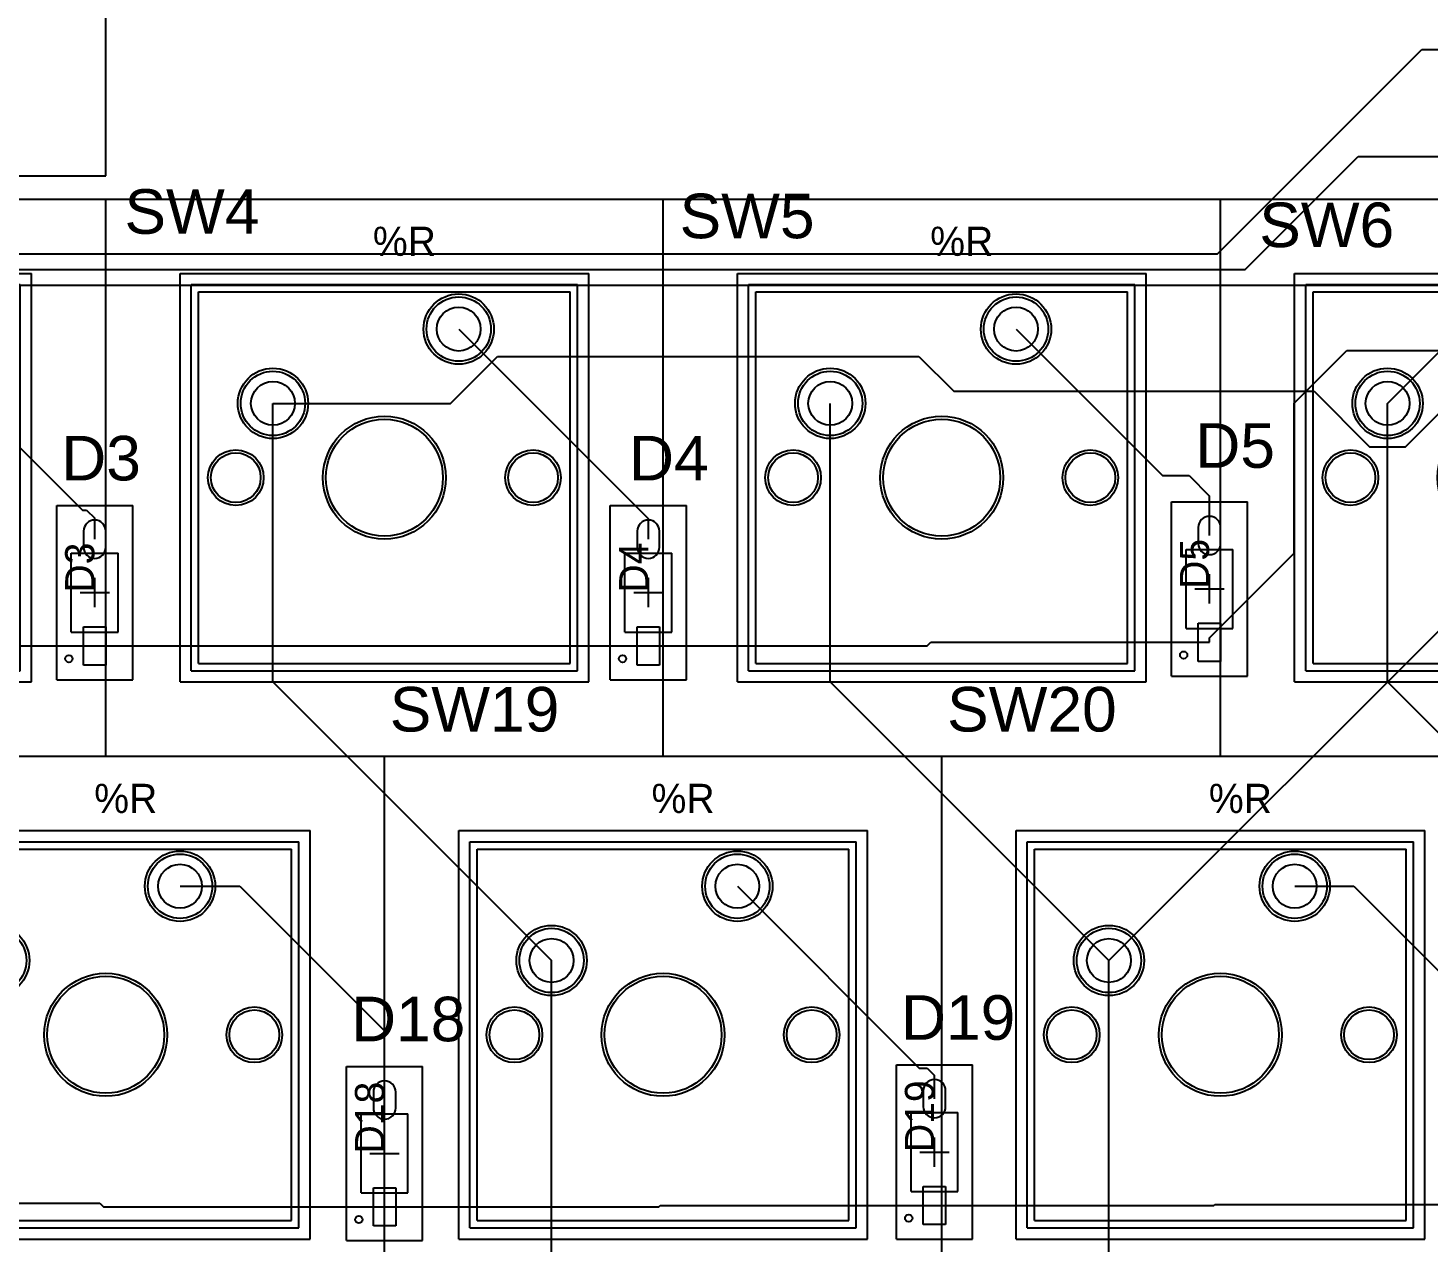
# Model space of a CAD drawing. Header units: millimetres. Extents: x 0 to 306, y 0 to 140.
# Drawn here: x 55.28 to 103.13, y 60.6 to 102.11 of the extents above; entities that cross this region are included whole.
import ezdxf

# ---------------------------------------------------------------- set-up
doc = ezdxf.new("R2010")
doc.units = ezdxf.units.MM
for name, color, linetype in [('BottomLayer', 5, 'Continuous'), ('BottomSolder', 6, 'Continuous'), ('Mechanical1', 6, 'Continuous'), ('Mechanical16', 56, 'Continuous'), ('Mechanical2', 216, 'Continuous'), ('Mechanical3', 76, 'Continuous'), ('Mechanical4', 56, 'Continuous'), ('Mechanical5', 56, 'Continuous'), ('Mechanical6', 56, 'Continuous'), ('MultiLayer', 9, 'Continuous'), ('PadHoleLayer', 156, 'Continuous'), ('TopLayer', 1, 'Continuous'), ('TopOverlay', 2, 'Continuous'), ('TopPaste', 8, 'Continuous'), ('TopSolder', 216, 'Continuous')]:
    doc.layers.add(name, color=color, linetype=linetype)
doc.styles.add('Arial', font='arial.ttf', dxfattribs={"height": 0.2})

# ---------------------------------------------------------------- blocks, each defined once
blk = doc.blocks.new('SW_C______MX_1_00__PCB_51')
at = {"layer": 'BottomLayer'}
for centre, radius in [((0, 0), 1.1), ((-6.35, -2.54), 1.1), ((-2.54, -5.08), 2), ((-7.62, -5.08), 0.85), ((2.54, -5.08), 0.85)]:
    blk.add_circle(centre, radius, dxfattribs=at)
at = {"layer": 'BottomSolder'}
for centre, radius in [((0, 0), 1.202), ((-6.35, -2.54), 1.202), ((-2.54, -5.08), 2.102), ((-7.62, -5.08), 0.952), ((2.54, -5.08), 0.952)]:
    blk.add_circle(centre, radius, dxfattribs=at)
at = {"layer": 'Mechanical2'}
for p, q in [((-12.065, 4.445), (6.985, 4.445)), ((-12.065, -14.605), (-12.065, 4.445)), ((6.985, -14.605), (6.985, 4.445)), ((-12.065, -14.605), (6.985, -14.605))]:
    blk.add_line(p, q, dxfattribs=at)
at = {"layer": 'Mechanical4'}
for p, q in [((-9.14, -11.68), (-9.14, 1.52)), ((-9.14, 1.52), (4.06, 1.52)), ((4.06, -11.68), (4.06, 1.52)), ((-9.14, -11.68), (4.06, -11.68))]:
    blk.add_line(p, q, dxfattribs=at)
at = {"layer": 'Mechanical6'}
for p, q in [((-8.89, 1.27), (3.81, 1.27)), ((-8.89, -11.43), (-8.89, 1.27)), ((3.81, -11.43), (3.81, 1.27)), ((-8.89, -11.43), (3.81, -11.43))]:
    blk.add_line(p, q, dxfattribs=at)
at = {"layer": 'MultiLayer'}
for centre, radius in [((0, 0), 1.1), ((-6.35, -2.54), 1.1), ((-2.54, -5.08), 2), ((-7.62, -5.08), 0.85), ((2.54, -5.08), 0.85)]:
    blk.add_circle(centre, radius, dxfattribs=at)
at = {"layer": 'PadHoleLayer'}
for centre, radius in [((0, 0), 0.75), ((-6.35, -2.54), 0.75), ((-2.54, -5.08), 2), ((-7.62, -5.08), 0.85), ((2.54, -5.08), 0.85)]:
    blk.add_circle(centre, radius, dxfattribs=at)
at = {"layer": 'TopLayer'}
for centre, radius in [((0, 0), 1.1), ((-6.35, -2.54), 1.1), ((-2.54, -5.08), 2), ((-7.62, -5.08), 0.85), ((2.54, -5.08), 0.85)]:
    blk.add_circle(centre, radius, dxfattribs=at)
at = {"layer": 'TopOverlay'}
for p, q in [((-9.525, 1.905), (4.445, 1.905)), ((-9.525, -12.065), (-9.525, 1.905)), ((4.445, -12.065), (4.445, 1.905)), ((-9.525, -12.065), (4.445, -12.065))]:
    blk.add_line(p, q, dxfattribs=at)
at = {"layer": 'TopSolder'}
for centre, radius in [((0, 0), 1.202), ((-6.35, -2.54), 1.202), ((-2.54, -5.08), 2.102), ((-7.62, -5.08), 0.952), ((2.54, -5.08), 0.952)]:
    blk.add_circle(centre, radius, dxfattribs=at)
at = {"layer": 'Mechanical6'}
blk.add_text('%R', height=1, dxfattribs=at).set_placement((-2.933, 2.501))
blk = doc.blocks.new('SW_C______MX_1_00__PCB_52')
at = {"layer": 'BottomLayer'}
for centre, radius in [((0, 0), 1.1), ((-6.35, -2.54), 1.1), ((-2.54, -5.08), 2), ((-7.62, -5.08), 0.85), ((2.54, -5.08), 0.85)]:
    blk.add_circle(centre, radius, dxfattribs=at)
at = {"layer": 'BottomSolder'}
for centre, radius in [((0, 0), 1.202), ((-6.35, -2.54), 1.202), ((-2.54, -5.08), 2.102), ((-7.62, -5.08), 0.952), ((2.54, -5.08), 0.952)]:
    blk.add_circle(centre, radius, dxfattribs=at)
at = {"layer": 'Mechanical2'}
for p, q in [((-12.065, 4.445), (6.985, 4.445)), ((-12.065, -14.605), (-12.065, 4.445)), ((6.985, -14.605), (6.985, 4.445)), ((-12.065, -14.605), (6.985, -14.605))]:
    blk.add_line(p, q, dxfattribs=at)
at = {"layer": 'Mechanical4'}
for p, q in [((-9.14, -11.68), (-9.14, 1.52)), ((-9.14, 1.52), (4.06, 1.52)), ((4.06, -11.68), (4.06, 1.52)), ((-9.14, -11.68), (4.06, -11.68))]:
    blk.add_line(p, q, dxfattribs=at)
at = {"layer": 'Mechanical6'}
for p, q in [((-8.89, 1.27), (3.81, 1.27)), ((-8.89, -11.43), (-8.89, 1.27)), ((3.81, -11.43), (3.81, 1.27)), ((-8.89, -11.43), (3.81, -11.43))]:
    blk.add_line(p, q, dxfattribs=at)
at = {"layer": 'MultiLayer'}
for centre, radius in [((0, 0), 1.1), ((-6.35, -2.54), 1.1), ((-2.54, -5.08), 2), ((-7.62, -5.08), 0.85), ((2.54, -5.08), 0.85)]:
    blk.add_circle(centre, radius, dxfattribs=at)
at = {"layer": 'PadHoleLayer'}
for centre, radius in [((0, 0), 0.75), ((-6.35, -2.54), 0.75), ((-2.54, -5.08), 2), ((-7.62, -5.08), 0.85), ((2.54, -5.08), 0.85)]:
    blk.add_circle(centre, radius, dxfattribs=at)
at = {"layer": 'TopLayer'}
for centre, radius in [((0, 0), 1.1), ((-6.35, -2.54), 1.1), ((-2.54, -5.08), 2), ((-7.62, -5.08), 0.85), ((2.54, -5.08), 0.85)]:
    blk.add_circle(centre, radius, dxfattribs=at)
at = {"layer": 'TopOverlay'}
for p, q in [((-9.525, 1.905), (4.445, 1.905)), ((-9.525, -12.065), (-9.525, 1.905)), ((4.445, -12.065), (4.445, 1.905)), ((-9.525, -12.065), (4.445, -12.065))]:
    blk.add_line(p, q, dxfattribs=at)
at = {"layer": 'TopSolder'}
for centre, radius in [((0, 0), 1.202), ((-6.35, -2.54), 1.202), ((-2.54, -5.08), 2.102), ((-7.62, -5.08), 0.952), ((2.54, -5.08), 0.952)]:
    blk.add_circle(centre, radius, dxfattribs=at)
at = {"layer": 'Mechanical6'}
blk.add_text('%R', height=1, dxfattribs=at).set_placement((-2.933, 2.501))
blk = doc.blocks.new('SW_C______MX_1_00__PCB_53')
at = {"layer": 'BottomLayer'}
for centre, radius in [((0, 0), 1.1), ((-6.35, -2.54), 1.1), ((-2.54, -5.08), 2), ((-7.62, -5.08), 0.85), ((2.54, -5.08), 0.85)]:
    blk.add_circle(centre, radius, dxfattribs=at)
at = {"layer": 'BottomSolder'}
for centre, radius in [((0, 0), 1.202), ((-6.35, -2.54), 1.202), ((-2.54, -5.08), 2.102), ((-7.62, -5.08), 0.952), ((2.54, -5.08), 0.952)]:
    blk.add_circle(centre, radius, dxfattribs=at)
at = {"layer": 'Mechanical2'}
for p, q in [((-12.065, 4.445), (6.985, 4.445)), ((-12.065, -14.605), (-12.065, 4.445)), ((6.985, -14.605), (6.985, 4.445)), ((-12.065, -14.605), (6.985, -14.605))]:
    blk.add_line(p, q, dxfattribs=at)
at = {"layer": 'Mechanical4'}
for p, q in [((-9.14, -11.68), (-9.14, 1.52)), ((-9.14, 1.52), (4.06, 1.52)), ((4.06, -11.68), (4.06, 1.52)), ((-9.14, -11.68), (4.06, -11.68))]:
    blk.add_line(p, q, dxfattribs=at)
at = {"layer": 'Mechanical6'}
for p, q in [((-8.89, 1.27), (3.81, 1.27)), ((-8.89, -11.43), (-8.89, 1.27)), ((3.81, -11.43), (3.81, 1.27)), ((-8.89, -11.43), (3.81, -11.43))]:
    blk.add_line(p, q, dxfattribs=at)
at = {"layer": 'MultiLayer'}
for centre, radius in [((0, 0), 1.1), ((-6.35, -2.54), 1.1), ((-2.54, -5.08), 2), ((-7.62, -5.08), 0.85), ((2.54, -5.08), 0.85)]:
    blk.add_circle(centre, radius, dxfattribs=at)
at = {"layer": 'PadHoleLayer'}
for centre, radius in [((0, 0), 0.75), ((-6.35, -2.54), 0.75), ((-2.54, -5.08), 2), ((-7.62, -5.08), 0.85), ((2.54, -5.08), 0.85)]:
    blk.add_circle(centre, radius, dxfattribs=at)
at = {"layer": 'TopLayer'}
for centre, radius in [((0, 0), 1.1), ((-6.35, -2.54), 1.1), ((-2.54, -5.08), 2), ((-7.62, -5.08), 0.85), ((2.54, -5.08), 0.85)]:
    blk.add_circle(centre, radius, dxfattribs=at)
at = {"layer": 'TopOverlay'}
for p, q in [((-9.525, 1.905), (4.445, 1.905)), ((-9.525, -12.065), (-9.525, 1.905)), ((4.445, -12.065), (4.445, 1.905)), ((-9.525, -12.065), (4.445, -12.065))]:
    blk.add_line(p, q, dxfattribs=at)
at = {"layer": 'TopSolder'}
for centre, radius in [((0, 0), 1.202), ((-6.35, -2.54), 1.202), ((-2.54, -5.08), 2.102), ((-7.62, -5.08), 0.952), ((2.54, -5.08), 0.952)]:
    blk.add_circle(centre, radius, dxfattribs=at)
at = {"layer": 'Mechanical6'}
blk.add_text('%R', height=1, dxfattribs=at).set_placement((-2.933, 2.501))
blk = doc.blocks.new('SW_C______MX_1_00__PCB_65')
at = {"layer": 'BottomLayer'}
for centre, radius in [((0, 0), 1.1), ((-6.35, -2.54), 1.1), ((-2.54, -5.08), 2), ((-7.62, -5.08), 0.85), ((2.54, -5.08), 0.85)]:
    blk.add_circle(centre, radius, dxfattribs=at)
at = {"layer": 'BottomSolder'}
for centre, radius in [((0, 0), 1.202), ((-6.35, -2.54), 1.202), ((-2.54, -5.08), 2.102), ((-7.62, -5.08), 0.952), ((2.54, -5.08), 0.952)]:
    blk.add_circle(centre, radius, dxfattribs=at)
at = {"layer": 'Mechanical2'}
for p, q in [((-12.065, -14.605), (-12.065, 4.445)), ((-12.065, 4.445), (6.985, 4.445)), ((6.985, -14.605), (6.985, 4.445)), ((-12.065, -14.605), (6.985, -14.605))]:
    blk.add_line(p, q, dxfattribs=at)
at = {"layer": 'Mechanical4'}
for p, q in [((-9.14, 1.52), (4.06, 1.52)), ((-9.14, -11.68), (-9.14, 1.52)), ((4.06, -11.68), (4.06, 1.52)), ((-9.14, -11.68), (4.06, -11.68))]:
    blk.add_line(p, q, dxfattribs=at)
at = {"layer": 'Mechanical6'}
for p, q in [((-8.89, -11.43), (-8.89, 1.27)), ((-8.89, 1.27), (3.81, 1.27)), ((3.81, -11.43), (3.81, 1.27)), ((-8.89, -11.43), (3.81, -11.43))]:
    blk.add_line(p, q, dxfattribs=at)
at = {"layer": 'MultiLayer'}
for centre, radius in [((0, 0), 1.1), ((-6.35, -2.54), 1.1), ((-2.54, -5.08), 2), ((-7.62, -5.08), 0.85), ((2.54, -5.08), 0.85)]:
    blk.add_circle(centre, radius, dxfattribs=at)
at = {"layer": 'PadHoleLayer'}
for centre, radius in [((0, 0), 0.75), ((-6.35, -2.54), 0.75), ((-2.54, -5.08), 2), ((-7.62, -5.08), 0.85), ((2.54, -5.08), 0.85)]:
    blk.add_circle(centre, radius, dxfattribs=at)
at = {"layer": 'TopLayer'}
for centre, radius in [((0, 0), 1.1), ((-6.35, -2.54), 1.1), ((-2.54, -5.08), 2), ((-7.62, -5.08), 0.85), ((2.54, -5.08), 0.85)]:
    blk.add_circle(centre, radius, dxfattribs=at)
at = {"layer": 'TopOverlay'}
for p, q in [((-9.525, -12.065), (-9.525, 1.905)), ((-9.525, 1.905), (4.445, 1.905)), ((4.445, -12.065), (4.445, 1.905)), ((-9.525, -12.065), (4.445, -12.065))]:
    blk.add_line(p, q, dxfattribs=at)
at = {"layer": 'TopSolder'}
for centre, radius in [((0, 0), 1.202), ((-6.35, -2.54), 1.202), ((-2.54, -5.08), 2.102), ((-7.62, -5.08), 0.952), ((2.54, -5.08), 0.952)]:
    blk.add_circle(centre, radius, dxfattribs=at)
at = {"layer": 'Mechanical6'}
blk.add_text('%R', height=1, dxfattribs=at).set_placement((-2.933, 2.501))
blk = doc.blocks.new('SW_C______MX_1_00__PCB_66')
at = {"layer": 'BottomLayer'}
for centre, radius in [((0, 0), 1.1), ((-6.35, -2.54), 1.1), ((-2.54, -5.08), 2), ((-7.62, -5.08), 0.85), ((2.54, -5.08), 0.85)]:
    blk.add_circle(centre, radius, dxfattribs=at)
at = {"layer": 'BottomSolder'}
for centre, radius in [((0, 0), 1.202), ((-6.35, -2.54), 1.202), ((-2.54, -5.08), 2.102), ((-7.62, -5.08), 0.952), ((2.54, -5.08), 0.952)]:
    blk.add_circle(centre, radius, dxfattribs=at)
at = {"layer": 'Mechanical2'}
for p, q in [((-12.065, -14.605), (-12.065, 4.445)), ((-12.065, 4.445), (6.985, 4.445)), ((6.985, -14.605), (6.985, 4.445)), ((-12.065, -14.605), (6.985, -14.605))]:
    blk.add_line(p, q, dxfattribs=at)
at = {"layer": 'Mechanical4'}
for p, q in [((-9.14, 1.52), (4.06, 1.52)), ((-9.14, -11.68), (-9.14, 1.52)), ((4.06, -11.68), (4.06, 1.52)), ((-9.14, -11.68), (4.06, -11.68))]:
    blk.add_line(p, q, dxfattribs=at)
at = {"layer": 'Mechanical6'}
for p, q in [((-8.89, -11.43), (-8.89, 1.27)), ((-8.89, 1.27), (3.81, 1.27)), ((3.81, -11.43), (3.81, 1.27)), ((-8.89, -11.43), (3.81, -11.43))]:
    blk.add_line(p, q, dxfattribs=at)
at = {"layer": 'MultiLayer'}
for centre, radius in [((0, 0), 1.1), ((-6.35, -2.54), 1.1), ((-2.54, -5.08), 2), ((-7.62, -5.08), 0.85), ((2.54, -5.08), 0.85)]:
    blk.add_circle(centre, radius, dxfattribs=at)
at = {"layer": 'PadHoleLayer'}
for centre, radius in [((0, 0), 0.75), ((-6.35, -2.54), 0.75), ((-2.54, -5.08), 2), ((-7.62, -5.08), 0.85), ((2.54, -5.08), 0.85)]:
    blk.add_circle(centre, radius, dxfattribs=at)
at = {"layer": 'TopLayer'}
for centre, radius in [((0, 0), 1.1), ((-6.35, -2.54), 1.1), ((-2.54, -5.08), 2), ((-7.62, -5.08), 0.85), ((2.54, -5.08), 0.85)]:
    blk.add_circle(centre, radius, dxfattribs=at)
at = {"layer": 'TopOverlay'}
for p, q in [((-9.525, -12.065), (-9.525, 1.905)), ((-9.525, 1.905), (4.445, 1.905)), ((4.445, -12.065), (4.445, 1.905)), ((-9.525, -12.065), (4.445, -12.065))]:
    blk.add_line(p, q, dxfattribs=at)
at = {"layer": 'TopSolder'}
for centre, radius in [((0, 0), 1.202), ((-6.35, -2.54), 1.202), ((-2.54, -5.08), 2.102), ((-7.62, -5.08), 0.952), ((2.54, -5.08), 0.952)]:
    blk.add_circle(centre, radius, dxfattribs=at)
at = {"layer": 'Mechanical6'}
blk.add_text('%R', height=1, dxfattribs=at).set_placement((-2.933, 2.501))
blk = doc.blocks.new('SW_C______MX_1_00__PCB_67')
at = {"layer": 'BottomLayer'}
for centre, radius in [((0, 0), 1.1), ((-6.35, -2.54), 1.1), ((-2.54, -5.08), 2), ((-7.62, -5.08), 0.85), ((2.54, -5.08), 0.85)]:
    blk.add_circle(centre, radius, dxfattribs=at)
at = {"layer": 'BottomSolder'}
for centre, radius in [((0, 0), 1.202), ((-6.35, -2.54), 1.202), ((-2.54, -5.08), 2.102), ((-7.62, -5.08), 0.952), ((2.54, -5.08), 0.952)]:
    blk.add_circle(centre, radius, dxfattribs=at)
at = {"layer": 'Mechanical2'}
for p, q in [((-12.065, -14.605), (-12.065, 4.445)), ((-12.065, 4.445), (6.985, 4.445)), ((6.985, -14.605), (6.985, 4.445)), ((-12.065, -14.605), (6.985, -14.605))]:
    blk.add_line(p, q, dxfattribs=at)
at = {"layer": 'Mechanical4'}
for p, q in [((-9.14, 1.52), (4.06, 1.52)), ((-9.14, -11.68), (-9.14, 1.52)), ((4.06, -11.68), (4.06, 1.52)), ((-9.14, -11.68), (4.06, -11.68))]:
    blk.add_line(p, q, dxfattribs=at)
at = {"layer": 'Mechanical6'}
for p, q in [((-8.89, -11.43), (-8.89, 1.27)), ((-8.89, 1.27), (3.81, 1.27)), ((3.81, -11.43), (3.81, 1.27)), ((-8.89, -11.43), (3.81, -11.43))]:
    blk.add_line(p, q, dxfattribs=at)
at = {"layer": 'MultiLayer'}
for centre, radius in [((0, 0), 1.1), ((-6.35, -2.54), 1.1), ((-2.54, -5.08), 2), ((-7.62, -5.08), 0.85), ((2.54, -5.08), 0.85)]:
    blk.add_circle(centre, radius, dxfattribs=at)
at = {"layer": 'PadHoleLayer'}
for centre, radius in [((0, 0), 0.75), ((-6.35, -2.54), 0.75), ((-2.54, -5.08), 2), ((-7.62, -5.08), 0.85), ((2.54, -5.08), 0.85)]:
    blk.add_circle(centre, radius, dxfattribs=at)
at = {"layer": 'TopLayer'}
for centre, radius in [((0, 0), 1.1), ((-6.35, -2.54), 1.1), ((-2.54, -5.08), 2), ((-7.62, -5.08), 0.85), ((2.54, -5.08), 0.85)]:
    blk.add_circle(centre, radius, dxfattribs=at)
at = {"layer": 'TopOverlay'}
for p, q in [((-9.525, -12.065), (-9.525, 1.905)), ((-9.525, 1.905), (4.445, 1.905)), ((4.445, -12.065), (4.445, 1.905)), ((-9.525, -12.065), (4.445, -12.065))]:
    blk.add_line(p, q, dxfattribs=at)
at = {"layer": 'TopSolder'}
for centre, radius in [((0, 0), 1.202), ((-6.35, -2.54), 1.202), ((-2.54, -5.08), 2.102), ((-7.62, -5.08), 0.952), ((2.54, -5.08), 0.952)]:
    blk.add_circle(centre, radius, dxfattribs=at)
at = {"layer": 'Mechanical6'}
blk.add_text('%R', height=1, dxfattribs=at).set_placement((-2.933, 2.501))
blk = doc.blocks.new('SW_C______MX_1_00__PCB_68')
at = {"layer": 'BottomLayer'}
for centre, radius in [((0, 0), 1.1), ((-6.35, -2.54), 1.1), ((-2.54, -5.08), 2), ((-7.62, -5.08), 0.85), ((2.54, -5.08), 0.85)]:
    blk.add_circle(centre, radius, dxfattribs=at)
at = {"layer": 'BottomSolder'}
for centre, radius in [((0, 0), 1.202), ((-6.35, -2.54), 1.202), ((-2.54, -5.08), 2.102), ((-7.62, -5.08), 0.952), ((2.54, -5.08), 0.952)]:
    blk.add_circle(centre, radius, dxfattribs=at)
at = {"layer": 'Mechanical2'}
for p, q in [((-12.065, -14.605), (-12.065, 4.445)), ((-12.065, 4.445), (6.985, 4.445)), ((6.985, -14.605), (6.985, 4.445)), ((-12.065, -14.605), (6.985, -14.605))]:
    blk.add_line(p, q, dxfattribs=at)
at = {"layer": 'Mechanical4'}
for p, q in [((-9.14, 1.52), (4.06, 1.52)), ((-9.14, -11.68), (-9.14, 1.52)), ((4.06, -11.68), (4.06, 1.52)), ((-9.14, -11.68), (4.06, -11.68))]:
    blk.add_line(p, q, dxfattribs=at)
at = {"layer": 'Mechanical6'}
for p, q in [((-8.89, -11.43), (-8.89, 1.27)), ((-8.89, 1.27), (3.81, 1.27)), ((3.81, -11.43), (3.81, 1.27)), ((-8.89, -11.43), (3.81, -11.43))]:
    blk.add_line(p, q, dxfattribs=at)
at = {"layer": 'MultiLayer'}
for centre, radius in [((0, 0), 1.1), ((-6.35, -2.54), 1.1), ((-2.54, -5.08), 2), ((-7.62, -5.08), 0.85), ((2.54, -5.08), 0.85)]:
    blk.add_circle(centre, radius, dxfattribs=at)
at = {"layer": 'PadHoleLayer'}
for centre, radius in [((0, 0), 0.75), ((-6.35, -2.54), 0.75), ((-2.54, -5.08), 2), ((-7.62, -5.08), 0.85), ((2.54, -5.08), 0.85)]:
    blk.add_circle(centre, radius, dxfattribs=at)
at = {"layer": 'TopLayer'}
for centre, radius in [((0, 0), 1.1), ((-6.35, -2.54), 1.1), ((-2.54, -5.08), 2), ((-7.62, -5.08), 0.85), ((2.54, -5.08), 0.85)]:
    blk.add_circle(centre, radius, dxfattribs=at)
at = {"layer": 'TopOverlay'}
for p, q in [((-9.525, -12.065), (-9.525, 1.905)), ((-9.525, 1.905), (4.445, 1.905)), ((4.445, -12.065), (4.445, 1.905)), ((-9.525, -12.065), (4.445, -12.065))]:
    blk.add_line(p, q, dxfattribs=at)
at = {"layer": 'TopSolder'}
for centre, radius in [((0, 0), 1.202), ((-6.35, -2.54), 1.202), ((-2.54, -5.08), 2.102), ((-7.62, -5.08), 0.952), ((2.54, -5.08), 0.952)]:
    blk.add_circle(centre, radius, dxfattribs=at)
at = {"layer": 'Mechanical6'}
blk.add_text('%R', height=1, dxfattribs=at).set_placement((-2.933, 2.501))
blk = doc.blocks.new('FP_SOD_123_IPC_A_129')
at = {"layer": 'Mechanical16'}
for p, q in [((0, 0.5), (0, -0.5)), ((-0.5, 0), (0.5, 0))]:
    blk.add_line(p, q, dxfattribs=at)
at = {"layer": 'Mechanical2'}
for p, q in [((-1.35, 0.8), (1.35, 0.8)), ((-1.35, 0.8), (-1.35, -0.8)), ((1.35, 0.8), (1.35, -0.8)), ((-1.35, -0.8), (1.35, -0.8))]:
    blk.add_line(p, q, dxfattribs=at)
at = {"layer": 'Mechanical3'}
for p, q in [((-2.979, 1.3), (2.979, 1.3)), ((-2.979, 1.3), (-2.979, -1.3)), ((2.979, 1.3), (2.979, -1.3)), ((-2.979, -1.3), (2.979, -1.3))]:
    blk.add_line(p, q, dxfattribs=at)
at = {"layer": 'Mechanical5'}
for p, q in [((-2.979, 1.3), (2.979, 1.3)), ((-2.979, 1.3), (-2.979, -1.3)), ((2.979, 1.3), (2.979, -1.3)), ((-2.979, -1.3), (2.979, -1.3))]:
    blk.add_line(p, q, dxfattribs=at)
at = {"layer": 'TopLayer'}
for p, q in [((-2.479, 0.381), (-1.171, 0.381)), ((-2.479, -0.381), (-2.479, 0.381)), ((-1.171, 0.381), (-1.171, -0.381)), ((2.098, 0.381), (1.552, 0.381)), ((-1.171, -0.381), (-2.479, -0.381)), ((1.552, -0.381), (2.098, -0.381))]:
    blk.add_line(p, q, dxfattribs=at)
for centre, start, end in [((1.552, 0), 90, 270), ((2.098, 0), 270, 90)]:
    blk.add_arc(centre, 0.381, start, end, dxfattribs=at)
at = {"layer": 'TopOverlay'}
for p, q in [((-1.35, 0.8), (-1.35, 0.72)), ((-1.35, 0.8), (1.35, 0.8)), ((1.35, 0.8), (1.35, 0.72)), ((-1.35, -0.72), (-1.35, -0.8)), ((-1.35, -0.8), (1.35, -0.8)), ((1.35, -0.72), (1.35, -0.8))]:
    blk.add_line(p, q, dxfattribs=at)
blk.add_circle((-2.261, 0.881), 0.125, dxfattribs=at)
at = {"layer": 'TopPaste'}
for p, q in [((-2.479, 0.381), (-1.171, 0.381)), ((-2.479, -0.381), (-2.479, 0.381)), ((-1.171, 0.381), (-1.171, -0.381)), ((2.098, 0.381), (1.552, 0.381)), ((-1.171, -0.381), (-2.479, -0.381)), ((1.552, -0.381), (2.098, -0.381))]:
    blk.add_line(p, q, dxfattribs=at)
for centre, start, end in [((1.552, 0), 90, 270), ((2.098, 0), 270, 90)]:
    blk.add_arc(centre, 0.381, start, end, dxfattribs=at)
at = {"layer": 'TopSolder'}
for p, q in [((-2.479, 0.381), (-1.171, 0.381)), ((-2.479, -0.381), (-2.479, 0.381)), ((-1.171, 0.381), (-1.171, -0.381)), ((2.098, 0.381), (1.552, 0.381)), ((-1.171, -0.381), (-2.479, -0.381)), ((1.552, -0.381), (2.098, -0.381))]:
    blk.add_line(p, q, dxfattribs=at)
for centre, start, end in [((1.552, 0), 90, 270), ((2.098, 0), 270, 90)]:
    blk.add_arc(centre, 0.381, start, end, dxfattribs=at)
at = {"layer": 'Mechanical5'}
blk.add_text('D19', height=1, dxfattribs=at).set_placement((0, 0.011))
blk = doc.blocks.new('FP_SOD_123_IPC_A_130')
at = {"layer": 'Mechanical16'}
for p, q in [((0, 0.5), (0, -0.5)), ((-0.5, 0), (0.5, 0))]:
    blk.add_line(p, q, dxfattribs=at)
at = {"layer": 'Mechanical2'}
for p, q in [((-1.35, 0.8), (1.35, 0.8)), ((-1.35, 0.8), (-1.35, -0.8)), ((1.35, 0.8), (1.35, -0.8)), ((-1.35, -0.8), (1.35, -0.8))]:
    blk.add_line(p, q, dxfattribs=at)
at = {"layer": 'Mechanical3'}
for p, q in [((-2.979, 1.3), (2.979, 1.3)), ((-2.979, 1.3), (-2.979, -1.3)), ((2.979, 1.3), (2.979, -1.3)), ((-2.979, -1.3), (2.979, -1.3))]:
    blk.add_line(p, q, dxfattribs=at)
at = {"layer": 'Mechanical5'}
for p, q in [((-2.979, 1.3), (2.979, 1.3)), ((-2.979, 1.3), (-2.979, -1.3)), ((2.979, 1.3), (2.979, -1.3)), ((-2.979, -1.3), (2.979, -1.3))]:
    blk.add_line(p, q, dxfattribs=at)
at = {"layer": 'TopLayer'}
for p, q in [((-2.479, 0.381), (-1.171, 0.381)), ((-2.479, -0.381), (-2.479, 0.381)), ((-1.171, 0.381), (-1.171, -0.381)), ((2.098, 0.381), (1.552, 0.381)), ((-1.171, -0.381), (-2.479, -0.381)), ((1.552, -0.381), (2.098, -0.381))]:
    blk.add_line(p, q, dxfattribs=at)
for centre, start, end in [((1.552, 0), 90, 270), ((2.098, 0), 270, 90)]:
    blk.add_arc(centre, 0.381, start, end, dxfattribs=at)
at = {"layer": 'TopOverlay'}
for p, q in [((-1.35, 0.8), (-1.35, 0.72)), ((-1.35, 0.8), (1.35, 0.8)), ((1.35, 0.8), (1.35, 0.72)), ((-1.35, -0.72), (-1.35, -0.8)), ((-1.35, -0.8), (1.35, -0.8)), ((1.35, -0.72), (1.35, -0.8))]:
    blk.add_line(p, q, dxfattribs=at)
blk.add_circle((-2.261, 0.881), 0.125, dxfattribs=at)
at = {"layer": 'TopPaste'}
for p, q in [((-2.479, 0.381), (-1.171, 0.381)), ((-2.479, -0.381), (-2.479, 0.381)), ((-1.171, 0.381), (-1.171, -0.381)), ((2.098, 0.381), (1.552, 0.381)), ((-1.171, -0.381), (-2.479, -0.381)), ((1.552, -0.381), (2.098, -0.381))]:
    blk.add_line(p, q, dxfattribs=at)
for centre, start, end in [((1.552, 0), 90, 270), ((2.098, 0), 270, 90)]:
    blk.add_arc(centre, 0.381, start, end, dxfattribs=at)
at = {"layer": 'TopSolder'}
for p, q in [((-2.479, 0.381), (-1.171, 0.381)), ((-2.479, -0.381), (-2.479, 0.381)), ((-1.171, 0.381), (-1.171, -0.381)), ((2.098, 0.381), (1.552, 0.381)), ((-1.171, -0.381), (-2.479, -0.381)), ((1.552, -0.381), (2.098, -0.381))]:
    blk.add_line(p, q, dxfattribs=at)
for centre, start, end in [((1.552, 0), 90, 270), ((2.098, 0), 270, 90)]:
    blk.add_arc(centre, 0.381, start, end, dxfattribs=at)
at = {"layer": 'Mechanical5'}
blk.add_text('D18', height=1, dxfattribs=at).set_placement((0, 0.011))
blk = doc.blocks.new('FP_SOD_123_IPC_A_143')
at = {"layer": 'Mechanical16'}
for p, q in [((0, 0.5), (0, -0.5)), ((-0.5, 0), (0.5, 0))]:
    blk.add_line(p, q, dxfattribs=at)
at = {"layer": 'Mechanical2'}
for p, q in [((-1.35, 0.8), (-1.35, -0.8)), ((-1.35, 0.8), (1.35, 0.8)), ((1.35, 0.8), (1.35, -0.8)), ((-1.35, -0.8), (1.35, -0.8))]:
    blk.add_line(p, q, dxfattribs=at)
at = {"layer": 'Mechanical3'}
for p, q in [((-2.979, 1.3), (-2.979, -1.3)), ((-2.979, 1.3), (2.979, 1.3)), ((2.979, 1.3), (2.979, -1.3)), ((-2.979, -1.3), (2.979, -1.3))]:
    blk.add_line(p, q, dxfattribs=at)
at = {"layer": 'Mechanical5'}
for p, q in [((-2.979, 1.3), (-2.979, -1.3)), ((-2.979, 1.3), (2.979, 1.3)), ((2.979, 1.3), (2.979, -1.3)), ((-2.979, -1.3), (2.979, -1.3))]:
    blk.add_line(p, q, dxfattribs=at)
at = {"layer": 'TopLayer'}
for p, q in [((-2.479, 0.381), (-1.171, 0.381)), ((-2.479, -0.381), (-2.479, 0.381)), ((-1.171, 0.381), (-1.171, -0.381)), ((2.098, 0.381), (1.552, 0.381)), ((-1.171, -0.381), (-2.479, -0.381)), ((1.552, -0.381), (2.098, -0.381))]:
    blk.add_line(p, q, dxfattribs=at)
for centre, start, end in [((1.552, 0), 90, 270), ((2.098, 0), 270, 90)]:
    blk.add_arc(centre, 0.381, start, end, dxfattribs=at)
at = {"layer": 'TopOverlay'}
for p, q in [((-1.35, 0.8), (1.35, 0.8)), ((-1.35, 0.8), (-1.35, 0.72)), ((1.35, 0.8), (1.35, 0.72)), ((-1.35, -0.72), (-1.35, -0.8)), ((-1.35, -0.8), (1.35, -0.8)), ((1.35, -0.72), (1.35, -0.8))]:
    blk.add_line(p, q, dxfattribs=at)
blk.add_circle((-2.261, 0.881), 0.125, dxfattribs=at)
at = {"layer": 'TopPaste'}
for p, q in [((-2.479, 0.381), (-1.171, 0.381)), ((-2.479, -0.381), (-2.479, 0.381)), ((-1.171, 0.381), (-1.171, -0.381)), ((2.098, 0.381), (1.552, 0.381)), ((-1.171, -0.381), (-2.479, -0.381)), ((1.552, -0.381), (2.098, -0.381))]:
    blk.add_line(p, q, dxfattribs=at)
for centre, start, end in [((1.552, 0), 90, 270), ((2.098, 0), 270, 90)]:
    blk.add_arc(centre, 0.381, start, end, dxfattribs=at)
at = {"layer": 'TopSolder'}
for p, q in [((-2.479, 0.381), (-1.171, 0.381)), ((-2.479, -0.381), (-2.479, 0.381)), ((-1.171, 0.381), (-1.171, -0.381)), ((2.098, 0.381), (1.552, 0.381)), ((-1.171, -0.381), (-2.479, -0.381)), ((1.552, -0.381), (2.098, -0.381))]:
    blk.add_line(p, q, dxfattribs=at)
for centre, start, end in [((1.552, 0), 90, 270), ((2.098, 0), 270, 90)]:
    blk.add_arc(centre, 0.381, start, end, dxfattribs=at)
at = {"layer": 'Mechanical5'}
blk.add_text('D5', height=1, dxfattribs=at).set_placement((0, 0.011))
blk = doc.blocks.new('FP_SOD_123_IPC_A_144')
at = {"layer": 'Mechanical16'}
for p, q in [((0, 0.5), (0, -0.5)), ((-0.5, 0), (0.5, 0))]:
    blk.add_line(p, q, dxfattribs=at)
at = {"layer": 'Mechanical2'}
for p, q in [((-1.35, 0.8), (-1.35, -0.8)), ((-1.35, 0.8), (1.35, 0.8)), ((1.35, 0.8), (1.35, -0.8)), ((-1.35, -0.8), (1.35, -0.8))]:
    blk.add_line(p, q, dxfattribs=at)
at = {"layer": 'Mechanical3'}
for p, q in [((-2.979, 1.3), (-2.979, -1.3)), ((-2.979, 1.3), (2.979, 1.3)), ((2.979, 1.3), (2.979, -1.3)), ((-2.979, -1.3), (2.979, -1.3))]:
    blk.add_line(p, q, dxfattribs=at)
at = {"layer": 'Mechanical5'}
for p, q in [((-2.979, 1.3), (-2.979, -1.3)), ((-2.979, 1.3), (2.979, 1.3)), ((2.979, 1.3), (2.979, -1.3)), ((-2.979, -1.3), (2.979, -1.3))]:
    blk.add_line(p, q, dxfattribs=at)
at = {"layer": 'TopLayer'}
for p, q in [((-2.479, 0.381), (-1.171, 0.381)), ((-2.479, -0.381), (-2.479, 0.381)), ((-1.171, 0.381), (-1.171, -0.381)), ((2.098, 0.381), (1.552, 0.381)), ((-1.171, -0.381), (-2.479, -0.381)), ((1.552, -0.381), (2.098, -0.381))]:
    blk.add_line(p, q, dxfattribs=at)
for centre, start, end in [((1.552, 0), 90, 270), ((2.098, 0), 270, 90)]:
    blk.add_arc(centre, 0.381, start, end, dxfattribs=at)
at = {"layer": 'TopOverlay'}
for p, q in [((-1.35, 0.8), (1.35, 0.8)), ((-1.35, 0.8), (-1.35, 0.72)), ((1.35, 0.8), (1.35, 0.72)), ((-1.35, -0.72), (-1.35, -0.8)), ((-1.35, -0.8), (1.35, -0.8)), ((1.35, -0.72), (1.35, -0.8))]:
    blk.add_line(p, q, dxfattribs=at)
blk.add_circle((-2.261, 0.881), 0.125, dxfattribs=at)
at = {"layer": 'TopPaste'}
for p, q in [((-2.479, 0.381), (-1.171, 0.381)), ((-2.479, -0.381), (-2.479, 0.381)), ((-1.171, 0.381), (-1.171, -0.381)), ((2.098, 0.381), (1.552, 0.381)), ((-1.171, -0.381), (-2.479, -0.381)), ((1.552, -0.381), (2.098, -0.381))]:
    blk.add_line(p, q, dxfattribs=at)
for centre, start, end in [((1.552, 0), 90, 270), ((2.098, 0), 270, 90)]:
    blk.add_arc(centre, 0.381, start, end, dxfattribs=at)
at = {"layer": 'TopSolder'}
for p, q in [((-2.479, 0.381), (-1.171, 0.381)), ((-2.479, -0.381), (-2.479, 0.381)), ((-1.171, 0.381), (-1.171, -0.381)), ((2.098, 0.381), (1.552, 0.381)), ((-1.171, -0.381), (-2.479, -0.381)), ((1.552, -0.381), (2.098, -0.381))]:
    blk.add_line(p, q, dxfattribs=at)
for centre, start, end in [((1.552, 0), 90, 270), ((2.098, 0), 270, 90)]:
    blk.add_arc(centre, 0.381, start, end, dxfattribs=at)
at = {"layer": 'Mechanical5'}
blk.add_text('D4', height=1, dxfattribs=at).set_placement((0, 0))
blk = doc.blocks.new('FP_SOD_123_IPC_A_145')
at = {"layer": 'Mechanical16'}
for p, q in [((0, 0.5), (0, -0.5)), ((-0.5, 0), (0.5, 0))]:
    blk.add_line(p, q, dxfattribs=at)
at = {"layer": 'Mechanical2'}
for p, q in [((-1.35, 0.8), (1.35, 0.8)), ((-1.35, 0.8), (-1.35, -0.8)), ((1.35, 0.8), (1.35, -0.8)), ((-1.35, -0.8), (1.35, -0.8))]:
    blk.add_line(p, q, dxfattribs=at)
at = {"layer": 'Mechanical3'}
for p, q in [((-2.979, 1.3), (2.979, 1.3)), ((-2.979, 1.3), (-2.979, -1.3)), ((2.979, 1.3), (2.979, -1.3)), ((-2.979, -1.3), (2.979, -1.3))]:
    blk.add_line(p, q, dxfattribs=at)
at = {"layer": 'Mechanical5'}
for p, q in [((-2.979, 1.3), (2.979, 1.3)), ((-2.979, 1.3), (-2.979, -1.3)), ((2.979, 1.3), (2.979, -1.3)), ((-2.979, -1.3), (2.979, -1.3))]:
    blk.add_line(p, q, dxfattribs=at)
at = {"layer": 'TopLayer'}
for p, q in [((-2.479, 0.381), (-1.171, 0.381)), ((-2.479, -0.381), (-2.479, 0.381)), ((-1.171, 0.381), (-1.171, -0.381)), ((2.098, 0.381), (1.552, 0.381)), ((-1.171, -0.381), (-2.479, -0.381)), ((1.552, -0.381), (2.098, -0.381))]:
    blk.add_line(p, q, dxfattribs=at)
for centre, start, end in [((1.552, 0), 90, 270), ((2.098, 0), 270, 90)]:
    blk.add_arc(centre, 0.381, start, end, dxfattribs=at)
at = {"layer": 'TopOverlay'}
for p, q in [((-1.35, 0.8), (-1.35, 0.72)), ((-1.35, 0.8), (1.35, 0.8)), ((1.35, 0.8), (1.35, 0.72)), ((-1.35, -0.72), (-1.35, -0.8)), ((-1.35, -0.8), (1.35, -0.8)), ((1.35, -0.72), (1.35, -0.8))]:
    blk.add_line(p, q, dxfattribs=at)
blk.add_circle((-2.261, 0.881), 0.125, dxfattribs=at)
at = {"layer": 'TopPaste'}
for p, q in [((-2.479, 0.381), (-1.171, 0.381)), ((-2.479, -0.381), (-2.479, 0.381)), ((-1.171, 0.381), (-1.171, -0.381)), ((2.098, 0.381), (1.552, 0.381)), ((-1.171, -0.381), (-2.479, -0.381)), ((1.552, -0.381), (2.098, -0.381))]:
    blk.add_line(p, q, dxfattribs=at)
for centre, start, end in [((1.552, 0), 90, 270), ((2.098, 0), 270, 90)]:
    blk.add_arc(centre, 0.381, start, end, dxfattribs=at)
at = {"layer": 'TopSolder'}
for p, q in [((-2.479, 0.381), (-1.171, 0.381)), ((-2.479, -0.381), (-2.479, 0.381)), ((-1.171, 0.381), (-1.171, -0.381)), ((2.098, 0.381), (1.552, 0.381)), ((-1.171, -0.381), (-2.479, -0.381)), ((1.552, -0.381), (2.098, -0.381))]:
    blk.add_line(p, q, dxfattribs=at)
for centre, start, end in [((1.552, 0), 90, 270), ((2.098, 0), 270, 90)]:
    blk.add_arc(centre, 0.381, start, end, dxfattribs=at)
at = {"layer": 'Mechanical5'}
blk.add_text('D3', height=1, dxfattribs=at).set_placement((0, 0.011))

msp = doc.modelspace()

# ---------------------------------------------------------------- linework, layer by layer
at = {"layer": 'BottomLayer'}
for p, q in [((95.944, 94.386), (102.929, 101.371)), ((102.929, 101.371), (139.251, 101.371)), ((96.884, 93.853), (100.744, 97.714)), ((100.744, 97.714), (139.86, 97.714)), ((11.621, 94.386), (95.944, 94.386)), ((26.373, 93.853), (96.884, 93.853)), ((29.603, 93.32), (103.919, 93.32)), ((101.752, 89.274), (105.798, 93.32)), ((69.724, 89.274), (71.331, 90.881)), ((71.331, 90.881), (85.733, 90.881)), ((85.733, 90.881), (86.927, 89.687)), ((102.366, 87.793), (104.895, 90.322)), ((86.927, 89.687), (99.244, 89.687)), ((99.244, 89.687), (101.139, 87.793)), ((63.655, 89.274), (69.724, 89.274)), ((63.655, 79.749), (63.655, 89.274)), ((82.703, 79.749), (82.703, 89.274)), ((101.139, 87.793), (102.366, 87.793)), ((92.228, 70.225), (105.721, 83.718)), ((63.655, 79.749), (73.179, 70.225)), ((82.703, 79.749), (92.228, 70.225)), ((73.179, 55.938), (73.179, 70.225)), ((92.228, 55.938), (92.228, 70.225))]:
    msp.add_line(p, q, dxfattribs=at)
at = {"layer": 'Mechanical1'}
for p, q in [((57.945, 97.052), (57.945, 134.366)), ((0, 97.052), (57.945, 97.052))]:
    msp.add_line(p, q, dxfattribs=at)
at = {"layer": 'TopLayer'}
for p, q in [((50.956, 91.814), (57.146, 85.623)), ((70.005, 91.814), (76.487, 85.331)), ((89.053, 91.814), (94.064, 86.803)), ((98.56, 89.281), (100.363, 91.084)), ((100.363, 91.084), (104.935, 91.084)), ((98.56, 84.15), (98.56, 89.281)), ((101.752, 79.749), (101.752, 89.274)), ((94.064, 86.803), (94.968, 86.803)), ((94.968, 86.803), (95.664, 86.106)), ((95.664, 84.756), (95.664, 86.106)), ((57.146, 85.623), (57.285, 85.623)), ((57.285, 85.623), (57.564, 85.344)), ((57.564, 84.629), (57.564, 85.344)), ((76.487, 84.629), (76.487, 85.331)), ((95.664, 81.255), (98.56, 84.15)), ((38.641, 80.979), (57.564, 80.979)), ((57.564, 80.979), (76.487, 80.979)), ((76.487, 80.979), (86.012, 80.979)), ((86.012, 80.979), (86.139, 81.106)), ((86.139, 81.106), (95.664, 81.106)), ((95.664, 81.106), (95.664, 81.255)), ((101.752, 79.749), (111.277, 70.225)), ((60.48, 72.765), (62.524, 72.765)), ((62.524, 72.765), (67.47, 67.818)), ((79.529, 72.765), (85.746, 66.548)), ((98.578, 72.765), (100.598, 72.765)), ((100.598, 72.765), (105.443, 67.92)), ((67.47, 65.452), (67.47, 67.818)), ((85.746, 66.548), (86.012, 66.548)), ((86.012, 66.548), (86.266, 66.294)), ((86.266, 65.499), (86.266, 66.294)), ((48.166, 61.929), (57.742, 61.929)), ((57.742, 61.929), (57.869, 61.802)), ((57.869, 61.802), (67.47, 61.802)), ((67.47, 61.802), (76.843, 61.802)), ((76.843, 61.802), (76.89, 61.849)), ((76.89, 61.849), (86.266, 61.849)), ((86.266, 61.849), (95.817, 61.849)), ((95.817, 61.849), (95.85, 61.882)), ((95.85, 61.882), (105.443, 61.882))]:
    msp.add_line(p, q, dxfattribs=at)

# ---------------------------------------------------------------- block references
for name, p in [('SW_C______MX_1_00__PCB_68', (50.956, 91.814)), ('SW_C______MX_1_00__PCB_67', (70.005, 91.814)), ('SW_C______MX_1_00__PCB_66', (89.053, 91.814)), ('SW_C______MX_1_00__PCB_65', (108.102, 91.814)), ('SW_C______MX_1_00__PCB_53', (60.48, 72.765)), ('SW_C______MX_1_00__PCB_52', (79.529, 72.765)), ('SW_C______MX_1_00__PCB_51', (98.578, 72.765))]:
    msp.add_blockref(name, p)
at = {"rotation": 90}
for name, p in [('FP_SOD_123_IPC_A_145', (57.564, 82.804)), ('FP_SOD_123_IPC_A_144', (76.487, 82.804)), ('FP_SOD_123_IPC_A_143', (95.664, 82.931)), ('FP_SOD_123_IPC_A_130', (67.47, 63.627)), ('FP_SOD_123_IPC_A_129', (86.266, 63.674))]:
    msp.add_blockref(name, p, dxfattribs=at)

# ---------------------------------------------------------------- texts
at = {"layer": 'TopOverlay', "style": 'Arial'}
for s, p in [('SW4', (58.581, 95.072)), ('SW5', (77.555, 94.92)), ('SW6', (97.367, 94.615)), ('D5', (95.182, 87.071)), ('D3', (56.421, 86.639)), ('D4', (75.827, 86.64)), ('SW19', (67.648, 78.054)), ('SW20', (86.698, 78.054)), ('D18', (66.327, 67.462)), ('D19', (85.123, 67.513))]:
    msp.add_text(s, height=1.524, dxfattribs=at).set_placement(p)

doc.saveas('drawing.dxf')
